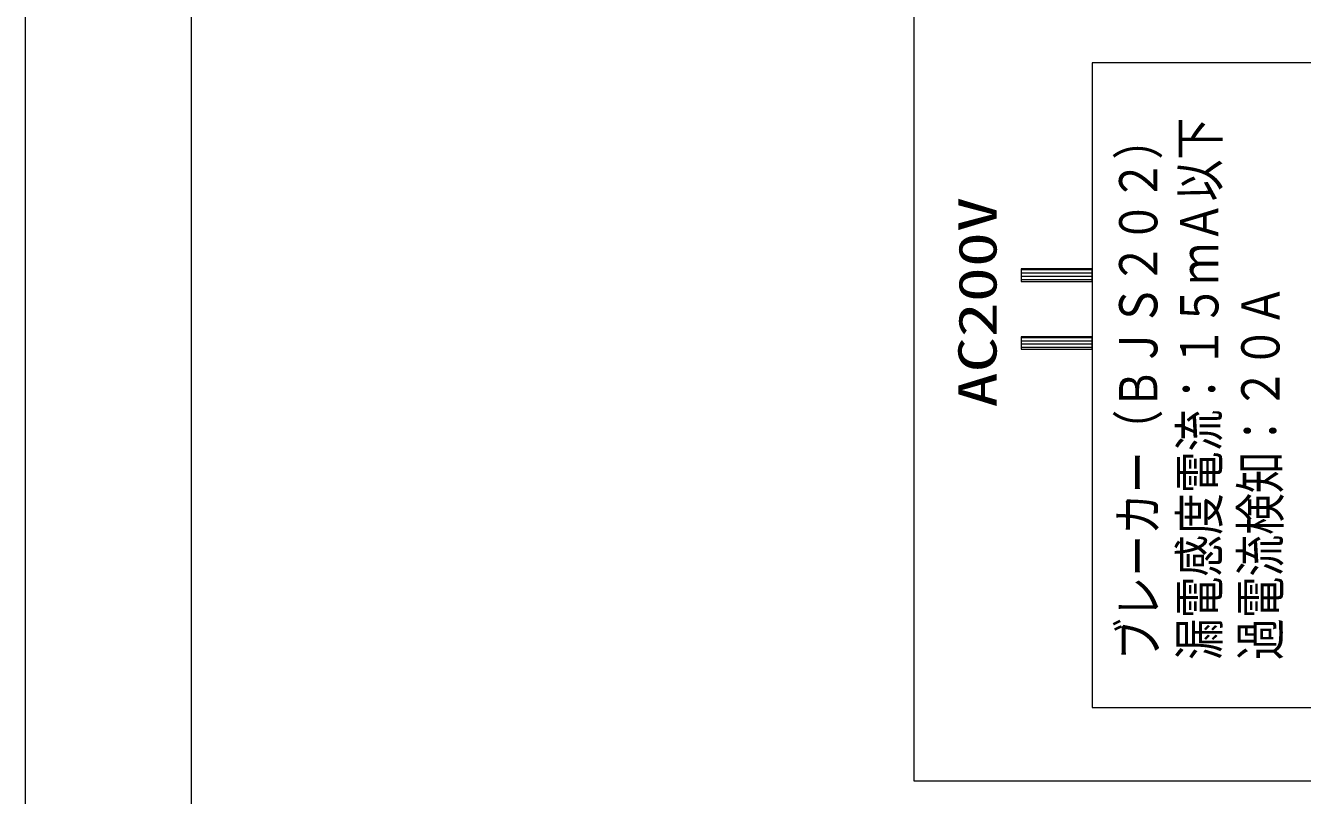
# Model space of a CAD drawing. Units: millimetres on the paper. Extents: x -305 to 305, y -152 to 152.
# Drawn here: x -301 to -223.9, y -110.3 to -63.8 of the extents above; entities that cross this region are included whole.
import ezdxf
from ezdxf.enums import TextEntityAlignment as Align

# ---------------------------------------------------------------- set-up
doc = ezdxf.new("R2010")
doc.units = ezdxf.units.MM
for name, color, linetype, lineweight in [('0-1_0', 7, 'Continuous', 9), ('0-2_図面枠', 3, 'Continuous', 9), ('0-3_DEFPOINTS', 7, 'Continuous', 9)]:
    doc.layers.add(name, color=color, linetype=linetype, lineweight=lineweight)
doc.styles.add('ＭＳ ゴシック', font='')
doc.styles.get('ＭＳ ゴシック').set_extended_font_data('MS Gothic')

msp = doc.modelspace()

# ---------------------------------------------------------------- linework, layer by layer
at = {"layer": '0-1_0'}
for p, q in [((-247.398, 41.742), (-247.398, -109.41)), ((-236.625, -66.039), (-236.625, -104.987)), ((-236.625, -78.541), (-240.906, -78.541)), ((-236.625, -78.741), (-240.906, -78.741)), ((-236.625, -78.941), (-240.906, -78.941)), ((-236.625, -79.141), (-240.906, -79.141)), ((-236.625, -82.642), (-240.906, -82.642)), ((-236.625, -82.842), (-240.906, -82.842)), ((-236.625, -83.042), (-240.906, -83.042)), ((-236.625, -83.242), (-240.906, -83.242)), ((-247.398, -109.41), (-220.051, -109.41))]:
    msp.add_line(p, q, dxfattribs=at)
msp.add_lwpolyline([(-236.625, -104.987), (-222.813, -104.987), (-222.813, -66.039), (-236.625, -66.039)], dxfattribs=at)
for points in [[(-236.625, -78.491), (-240.906, -78.491), (-240.906, -79.241), (-236.625, -79.241)], [(-236.625, -82.592), (-240.906, -82.592), (-240.906, -83.342), (-236.625, -83.342)]]:
    msp.add_lwpolyline(points, close=True, dxfattribs=at)
at = {"layer": '0-2_図面枠'}
msp.add_lwpolyline([(-291.017, -138.498), (108.983, -138.498), (108.983, 138.502), (-291.017, 138.502)], close=True, dxfattribs=at)
at = {"layer": '0-3_DEFPOINTS'}
msp.add_line((-301.017, -148.498), (-301.017, 148.502), dxfattribs=at)

# ---------------------------------------------------------------- texts
at = {"layer": '0-1_0', "style": 'ＭＳ ゴシック'}
for s, width, p in [('漏電感度電流：１５ｍＡ以下', 0.8, (-228.307, -102.112)), ('ブレーカー（ＢＪＳ２０２）', 0.8, (-231.994, -102.114)), ('AC200V', 1.35, (-241.701, -86.858)), ('過電流検知：２０Ａ', 0.8, (-224.62, -102.113))]:
    msp.add_text(s, height=2.309, rotation=90, dxfattribs=dict(at, width=width)).set_placement(p, align=Align.BOTTOM_LEFT)

doc.saveas('drawing.dxf')
